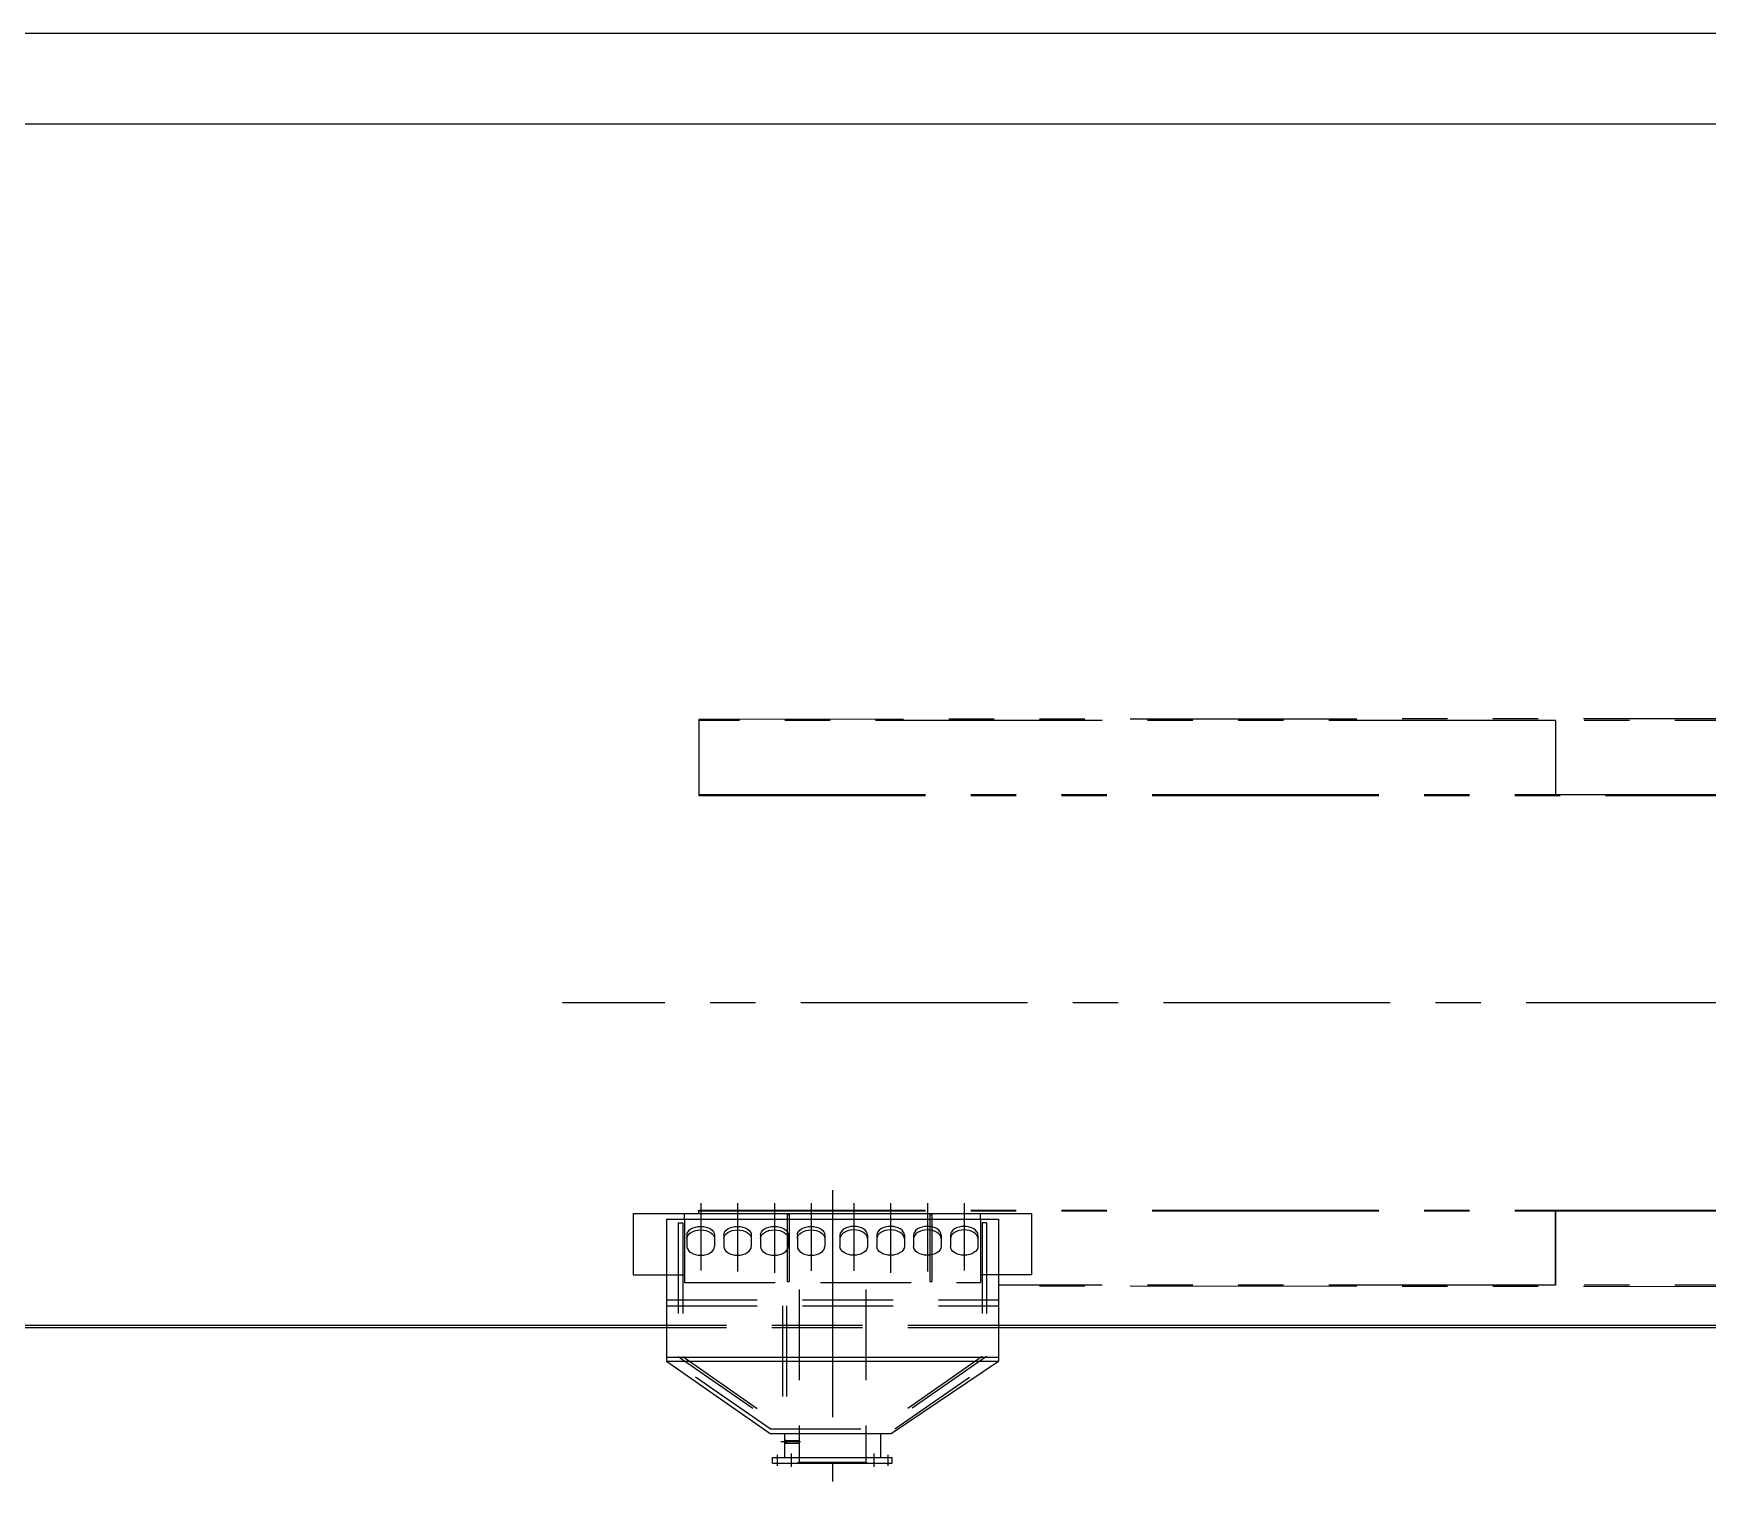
# Model space of a CAD drawing. Header units: millimetres. Extents: x 1289 to 43289, y -37 to 30828.
# Drawn here: x 11391 to 20623, y 22844 to 30828 of the extents above; entities that cross this region are included whole.
import ezdxf

# ---------------------------------------------------------------- set-up
doc = ezdxf.new("R2010")
doc.units = ezdxf.units.MM
doc.header["$LTSCALE"] = 1000
for name, pattern in [('F', [0.75, 0.5, -0.25]), ('G', [2, 1.25, -0.25, 0.25, -0.25]), ('K', [2.5, 1.25, -0.25, 0.25, -0.25, 0.25, -0.25])]:
    doc.linetypes.add(name, pattern=pattern)
for name, color, linetype in [('01', 7, 'Continuous'), ('02', 1, 'Continuous'), ('04', 2, 'F'), ('05', 4, 'G'), ('07', 6, 'K')]:
    doc.layers.add(name, color=color, linetype=linetype)

# ---------------------------------------------------------------- blocks, each defined once
blk = doc.blocks.new('A$C2FA12FED')
at = {"layer": '04', "color": 2, "linetype": 'F'}
for p, q in [((0, 12), (369, 12)), ((0, 0), (0, 12)), ((369, 0), (369, 12)), ((0, 0), (369, 0))]:
    blk.add_line(p, q, dxfattribs=at)
blk = doc.blocks.new('*U41')
at = {"layer": '01'}
blk.add_lwpolyline([(415, 292), (25, 292)], dxfattribs=at)
at = {"layer": '02'}
blk.add_lwpolyline([(420, 297), (0, 297)], dxfattribs=at)

msp = doc.modelspace()

# ---------------------------------------------------------------- linework, layer by layer
msp.add_line((15060.79, 24321.28), (15060.79, 24340.78))
at = {"layer": '01'}
for p, q in [((14698.89, 24321.28), (16895.89, 24321.28)), ((14698.89, 24321.28), (14698.89, 23984.28)), ((14882.39, 24289.65), (16712.39, 24289.65)), ((14882.39, 24289.65), (14882.39, 23507.91)), ((14981.89, 24289.65), (14981.89, 24321.28)), ((16612.89, 24289.65), (16612.89, 24321.28)), ((16712.39, 24289.65), (16712.39, 23507.91)), ((16895.89, 24321.28), (16895.89, 23984.28)), ((14994.89, 24202.87), (14994.89, 24139.2)), ((15146.89, 24202.87), (15146.89, 24139.2)), ((15197.89, 24202.87), (15197.89, 24139.2)), ((15349.89, 24202.87), (15349.89, 24139.2)), ((15400.89, 24202.87), (15400.89, 24139.2)), ((15552.89, 24202.87), (15552.89, 24139.2)), ((15603.89, 24202.87), (15603.89, 24139.2)), ((15755.89, 24202.87), (15755.89, 24139.2)), ((15838.89, 24202.87), (15838.89, 24139.2)), ((15990.89, 24202.87), (15990.89, 24139.2)), ((16041.89, 24202.87), (16041.89, 24139.2)), ((16193.89, 24202.87), (16193.89, 24139.2)), ((16244.89, 24202.87), (16244.89, 24139.2)), ((16396.89, 24202.87), (16396.89, 24139.2)), ((16447.89, 24202.87), (16447.89, 24139.2)), ((16599.89, 24202.87), (16599.89, 24139.2)), ((14698.89, 23984.28), (14882.39, 23984.28)), ((16895.89, 23984.28), (16712.39, 23984.28)), ((14882.39, 23703.28), (8242.17, 23703.28)), ((14882.39, 23690.28), (8242.17, 23690.28)), ((24611.09, 23703.28), (16712.39, 23703.28)), ((24611.09, 23690.28), (16712.39, 23690.28)), ((14882.39, 23529.41), (16712.39, 23529.41)), ((14882.39, 23507.91), (16712.39, 23507.91)), ((14882.39, 23507.91), (15453.47, 23109.28)), ((16120.47, 23109.28), (16712.39, 23507.91)), ((15453.47, 23109.28), (16120.47, 23109.28)), ((15467.39, 22975.28), (16127.39, 22975.28)), ((15467.39, 22944.28), (15467.39, 22975.28)), ((16127.39, 22944.28), (16127.39, 22975.28))]:
    msp.add_line(p, q, dxfattribs=at)
at = {"layer": '01', "color": 7, "linetype": 'Continuous'}
for p, q in [((15532.39, 23109.28), (15532.39, 22975.28)), ((16062.39, 23109.28), (16062.39, 22975.28)), ((15467.39, 22944.28), (16127.39, 22944.28))]:
    msp.add_line(p, q, dxfattribs=at)
at = {"layer": '01', "extrusion": (0, 0, -1)}
for centre, major_axis in [((15070.89, 24202.87), (76, 0)), ((15070.89, 24183.49), (76, 0)), ((15273.89, 24202.87), (76, 0)), ((15273.89, 24183.49), (76, 0)), ((15476.89, 24202.87), (76, 0)), ((15476.89, 24183.49), (76, 0)), ((15679.89, 24202.87), (76, 0)), ((15679.89, 24183.49), (76, 0)), ((15914.89, 24139.2), (-76, 0)), ((16117.89, 24139.2), (-76, 0)), ((16320.89, 24139.2), (-76, 0)), ((16523.89, 24139.2), (-76, 0))]:
    msp.add_ellipse(centre, major_axis=major_axis, ratio=0.6242887, start_param=3.1415927, end_param=6.2831853, dxfattribs=at)
at = {"layer": '01'}
for centre, major_axis in [((15914.89, 24202.87), (-76, 0)), ((15914.89, 24183.49), (-76, 0)), ((16117.89, 24202.87), (-76, 0)), ((16117.89, 24183.49), (-76, 0)), ((16320.89, 24202.87), (-76, 0)), ((16320.89, 24183.49), (-76, 0)), ((16523.89, 24202.87), (-76, 0)), ((16523.89, 24183.49), (-76, 0)), ((15070.89, 24139.2), (76, 0)), ((15273.89, 24139.2), (76, 0)), ((15476.89, 24139.2), (76, 0)), ((15679.89, 24139.2), (76, 0))]:
    msp.add_ellipse(centre, major_axis=major_axis, ratio=0.6242887, start_param=3.1415927, end_param=6.2831853, dxfattribs=at)
at = {"layer": '04', "color": 2, "linetype": 'F'}
for p, q in [((14981.89, 24289.65), (14981.89, 23940.28)), ((16612.89, 24289.65), (16612.89, 23940.28)), ((14947.38, 24270.28), (14947.38, 23533.2)), ((14947.38, 24270.28), (14972.38, 24270.28)), ((14972.38, 24270.28), (14972.38, 23533.2)), ((16622.4, 24270.28), (16622.4, 23533.2)), ((16647.4, 24270.28), (16622.4, 24270.28)), ((16647.4, 24270.28), (16647.4, 23533.2)), ((14882.39, 23984.28), (14981.89, 23984.28)), ((14981.89, 23940.28), (16612.89, 23940.28)), ((16712.39, 23984.28), (16612.89, 23984.28)), ((14882.39, 23845.28), (16712.39, 23845.28)), ((15613.39, 23902.28), (15613.39, 22951.28)), ((15981.39, 23902.28), (15981.39, 22951.28)), ((14882.39, 23813.28), (16712.39, 23813.28)), ((15521.19, 23813.28), (15521.19, 23134.28)), ((15544.37, 23813.28), (15544.37, 23134.28)), ((16712.39, 23703.28), (14882.39, 23703.28)), ((16712.39, 23690.28), (14882.39, 23690.28)), ((15453.47, 23134.28), (14882.39, 23529.41)), ((14947.38, 23533.2), (15521.19, 23134.28)), ((14972.38, 23533.2), (15544.37, 23134.28)), ((16622.4, 23533.2), (16050.41, 23134.28)), ((16647.4, 23533.2), (16073.58, 23134.28)), ((16141.31, 23134.28), (16712.39, 23529.41)), ((15453.47, 23134.28), (16120.47, 23134.28)), ((15613.39, 22951.28), (15606.39, 22944.28)), ((15981.39, 22951.28), (15988.39, 22944.28))]:
    msp.add_line(p, q, dxfattribs=at)
at = {"layer": '04'}
for p, q in [((15542.39, 23070.45), (15532.39, 23072.16)), ((15542.39, 23069.28), (15532.39, 23071.2)), ((15542.39, 23055.28), (15532.39, 23053.36)), ((15542.39, 23054.1), (15532.39, 23052.39)), ((15542.39, 23070.45), (15542.39, 23062.28)), ((15542.39, 23069.28), (15613.39, 23069.28)), ((15542.39, 23054.1), (15542.39, 23062.28)), ((15542.39, 23055.28), (15613.39, 23055.28)), ((15613.39, 22951.28), (15981.39, 22951.28))]:
    msp.add_line(p, q, dxfattribs=at)
at = {"layer": '05', "color": 4, "linetype": 'G'}
msp.add_line((26873.23, 25483.78), (14309.08, 25483.78), dxfattribs=at)
at = {"layer": '05'}
for p, q in [((15070.89, 24378.24), (15070.89, 24007.04)), ((15273.89, 24378.24), (15273.89, 24002.33)), ((15476.89, 24378.24), (15476.89, 23993.69)), ((15679.89, 24378.24), (15679.89, 24004.7)), ((15797.39, 24449.32), (15797.39, 22843.73)), ((15914.89, 24378.24), (15914.89, 24004.7)), ((16117.89, 24378.24), (16117.89, 23993.69)), ((16320.89, 24378.24), (16320.89, 24002.33)), ((16523.89, 24378.24), (16523.89, 24007.04)), ((15492.39, 22990.45), (15492.39, 22930.07)), ((15621.36, 23062.28), (15513.54, 23062.28)), ((15568.89, 22998.95), (15568.89, 22924.21)), ((16025.89, 22998.95), (16025.89, 22924.21)), ((16102.39, 22990.45), (16102.39, 22930.07))]:
    msp.add_line(p, q, dxfattribs=at)
at = {"layer": '07'}
for p, q in [((21189.58, 27049.78), (15060.79, 27045.78)), ((15060.79, 27045.78), (15060.79, 26631.78)), ((19784.79, 27040.78), (15060.79, 27040.78)), ((21692.79, 27040.78), (19784.79, 27040.78)), ((19784.79, 27040.78), (19784.79, 26631.78)), ((15060.79, 26631.78), (19784.79, 26631.78)), ((15060.79, 26631.78), (15060.79, 26626.78)), ((15060.79, 26626.78), (21164.29, 26626.78)), ((19784.79, 26631.78), (21692.79, 26631.78)), ((15060.79, 24340.78), (19784.79, 24340.78)), ((15060.79, 24335.78), (19784.79, 24335.78)), ((19784.79, 24340.78), (21164.29, 24340.78)), ((19784.79, 24335.78), (20002.26, 24335.78)), ((19784.79, 24335.78), (19784.79, 23926.78)), ((19784.79, 24335.78), (21692.79, 24335.78)), ((19784.79, 23926.78), (19784.79, 24335.78)), ((19784.79, 23926.78), (16712.39, 23926.78)), ((21189.58, 23917.78), (16712.39, 23920.7)), ((21692.79, 23926.78), (19784.79, 23926.78))]:
    msp.add_line(p, q, dxfattribs=at)

# ---------------------------------------------------------------- block references
at = {"rotation": 270}
for p in [(15546.79, 24315.78), (16334.19, 24315.78)]:
    msp.add_blockref('A$C2FA12FED', p, dxfattribs=at)
at = {"layer": '01', "xscale": 100, "yscale": 100, "zscale": 100}
msp.add_blockref('*U41', (1289.16, 1128.15), dxfattribs=at)

doc.saveas('drawing.dxf')
